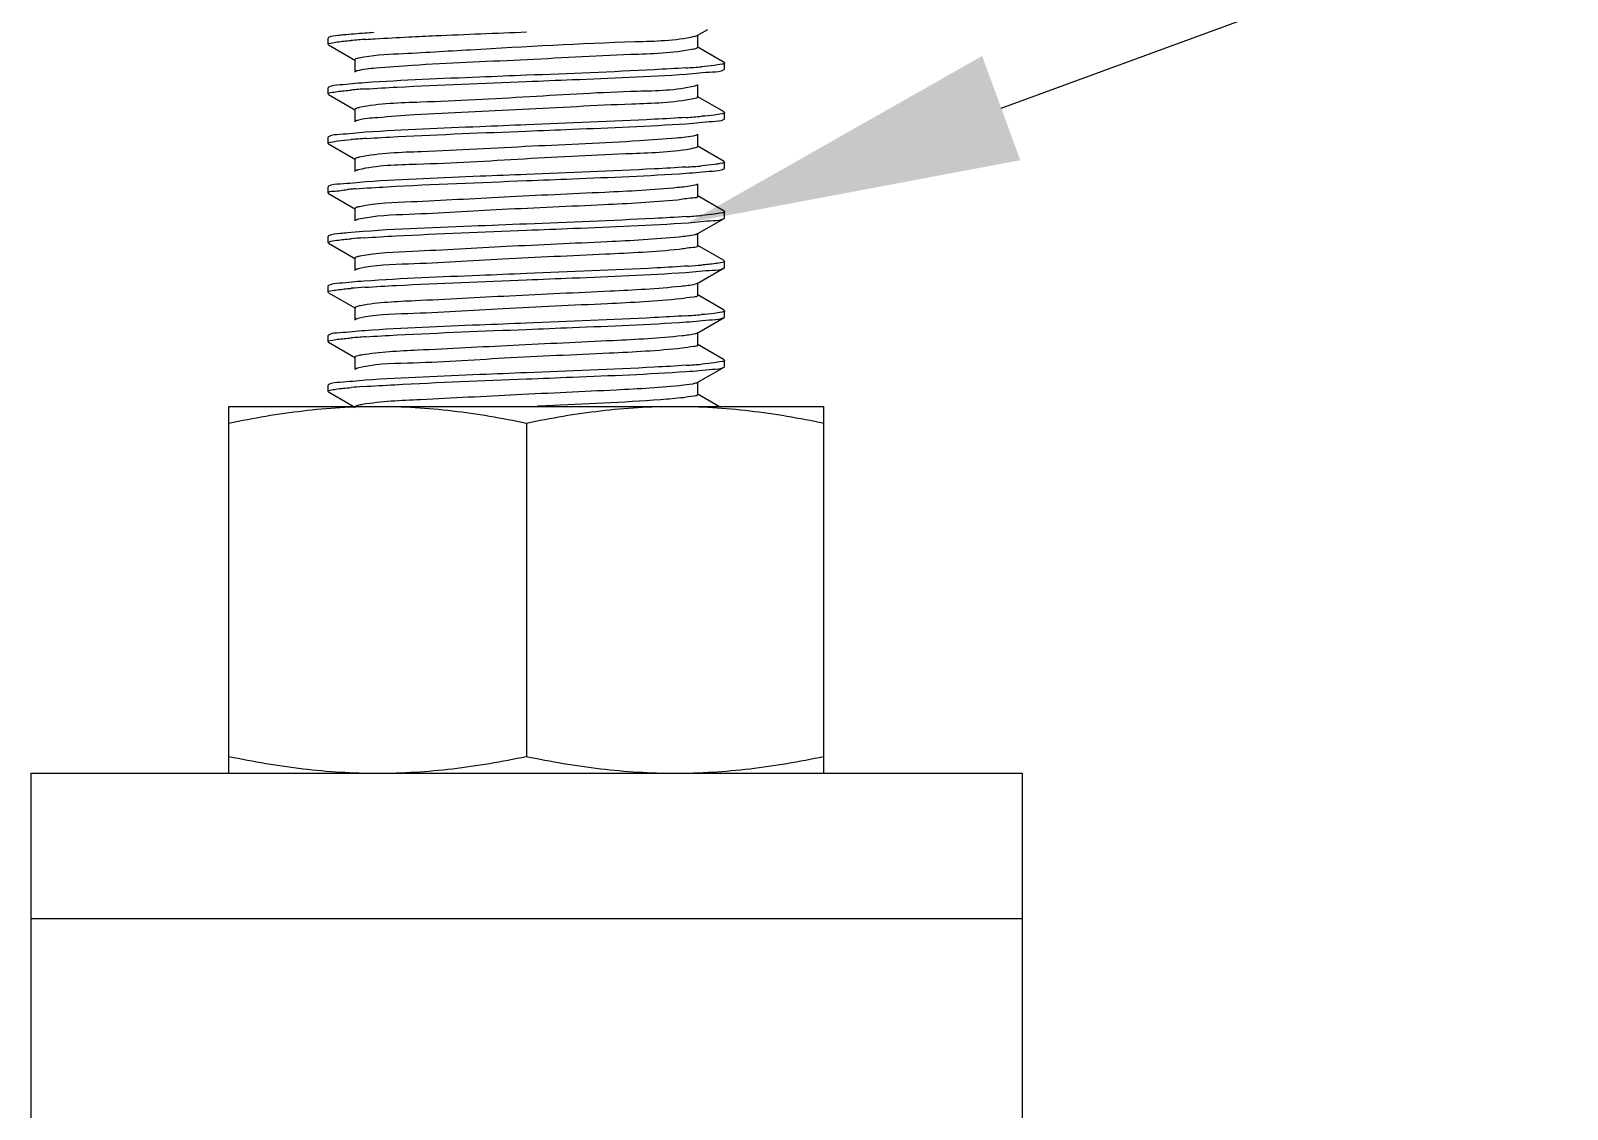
# Model space of a CAD drawing. Extents: x -409572 to -157272, y 600795 to 878326.
# Drawn here: x -388424.3 to -387962.9, y 819540.1 to 819863.9 of the extents above; entities that cross this region are included whole.
import ezdxf

# ---------------------------------------------------------------- set-up
doc = ezdxf.new("R2010")
doc.units = 0
doc.header["$LTSCALE"] = 1000
doc.header["$MEASUREMENT"] = 0
doc.layers.get('0').update_dxf_attribs({"linetype": 'CONTINUOUS'})

msp = doc.modelspace()

# ---------------------------------------------------------------- linework, layer by layer
at = {"linetype": 'CONTINUOUS'}
for p, q in [((-388334.88, 819861.8), (-388335.02, 819861.64)), ((-388335.02, 819859.78), (-388335.02, 819861.64)), ((-388224.18, 819862.38), (-388221.02, 819864.21)), ((-388224.02, 819858.85), (-388224.02, 819862.57)), ((-388334.88, 819859.61), (-388335.02, 819859.78)), ((-388334.88, 819859.61), (-388326.81, 819854.94)), ((-388216.1, 819854.36), (-388224.18, 819859.03)), ((-388326.97, 819855.12), (-388326.97, 819851.4)), ((-388216.1, 819854.36), (-388215.96, 819854.19)), ((-388216.1, 819852.17), (-388215.96, 819852.33)), ((-388215.96, 819852.33), (-388215.96, 819854.19)), ((-388334.88, 819846.92), (-388335.02, 819846.75)), ((-388335.02, 819844.89), (-388335.02, 819846.75)), ((-388224.02, 819843.96), (-388224.02, 819847.68)), ((-388334.88, 819844.73), (-388335.02, 819844.89)), ((-388334.88, 819844.73), (-388326.81, 819840.05)), ((-388224.88, 819843.53), (-388225.3, 819843.43)), ((-388216.1, 819839.47), (-388224.18, 819844.15)), ((-388326.97, 819840.24), (-388326.97, 819836.52)), ((-388216.1, 819839.47), (-388215.96, 819839.31)), ((-388216.1, 819837.29), (-388215.96, 819837.45)), ((-388215.96, 819837.45), (-388215.96, 819839.31)), ((-388224.02, 819829.08), (-388224.02, 819832.8)), ((-388334.88, 819832.03), (-388335.02, 819831.87)), ((-388335.02, 819830.01), (-388335.02, 819831.87)), ((-388334.88, 819829.85), (-388335.02, 819830.01)), ((-388334.88, 819829.85), (-388326.81, 819825.17)), ((-388224.7, 819828.69), (-388225.27, 819828.56)), ((-388216.1, 819824.59), (-388224.18, 819829.27)), ((-388326.97, 819825.36), (-388326.97, 819821.64)), ((-388216.1, 819824.59), (-388215.96, 819824.43)), ((-388215.96, 819822.57), (-388215.96, 819824.43)), ((-388216.1, 819822.41), (-388215.96, 819822.57)), ((-388334.88, 819817.15), (-388335.02, 819816.99)), ((-388335.02, 819815.13), (-388335.02, 819816.99)), ((-388334.88, 819814.96), (-388335.02, 819815.13)), ((-388334.88, 819814.96), (-388326.81, 819810.29)), ((-388216.1, 819809.71), (-388224.18, 819814.38)), ((-388224.02, 819814.2), (-388224.02, 819817.92)), ((-388326.97, 819810.48), (-388326.97, 819806.76)), ((-388216.1, 819809.71), (-388215.96, 819809.55)), ((-388215.96, 819807.69), (-388215.96, 819809.55)), ((-388224.18, 819802.85), (-388216.1, 819807.52)), ((-388216.1, 819807.52), (-388215.96, 819807.69)), ((-388334.88, 819802.27), (-388335.02, 819802.11)), ((-388335.02, 819800.24), (-388335.02, 819802.1)), ((-388334.88, 819800.08), (-388335.02, 819800.24)), ((-388334.88, 819800.08), (-388326.81, 819795.4)), ((-388224.02, 819799.31), (-388224.02, 819803.03)), ((-388326.97, 819795.59), (-388326.97, 819791.87)), ((-388216.1, 819794.83), (-388224.18, 819799.5)), ((-388224.18, 819787.96), (-388216.1, 819792.64)), ((-388216.1, 819794.83), (-388215.96, 819794.66)), ((-388216.1, 819792.64), (-388215.96, 819792.8)), ((-388215.96, 819792.8), (-388215.96, 819794.66)), ((-388334.88, 819787.38), (-388335.02, 819787.22)), ((-388335.02, 819785.36), (-388335.02, 819787.22)), ((-388224.02, 819784.43), (-388224.02, 819788.15)), ((-388334.88, 819785.2), (-388335.02, 819785.36)), ((-388334.88, 819785.2), (-388326.81, 819780.52)), ((-388216.1, 819779.94), (-388224.18, 819784.62)), ((-388326.97, 819780.71), (-388326.97, 819776.99)), ((-388224.18, 819773.08), (-388216.1, 819777.76)), ((-388216.1, 819779.94), (-388215.96, 819779.78)), ((-388216.1, 819777.76), (-388215.96, 819777.92)), ((-388215.96, 819777.92), (-388215.96, 819779.78)), ((-388334.88, 819772.5), (-388335.02, 819772.34)), ((-388335.02, 819770.48), (-388335.02, 819772.34)), ((-388224.02, 819769.55), (-388224.02, 819773.27)), ((-388334.88, 819770.31), (-388335.02, 819770.48)), ((-388334.88, 819770.31), (-388326.81, 819765.64)), ((-388216.1, 819765.06), (-388224.18, 819769.74)), ((-388326.97, 819765.83), (-388326.97, 819762.11)), ((-388216.1, 819765.06), (-388215.96, 819764.9)), ((-388216.1, 819762.87), (-388215.96, 819763.04)), ((-388215.96, 819763.04), (-388215.96, 819764.9)), ((-388224.18, 819758.2), (-388216.1, 819762.87)), ((-388224.02, 819754.66), (-388224.02, 819758.39)), ((-388334.88, 819757.62), (-388335.02, 819757.45)), ((-388335.02, 819755.59), (-388335.02, 819757.46)), ((-388334.94, 819755.47), (-388335.02, 819755.6)), ((-388334.88, 819755.43), (-388334.94, 819755.47)), ((-388334.88, 819755.43), (-388326.81, 819750.76)), ((-388217.46, 819750.96), (-388224.18, 819754.85)), ((-388364.79, 819751.09), (-388186.19, 819751.09)), ((-388364.79, 819640.96), (-388364.79, 819751.09)), ((-388269.52, 819751.22), (-388272.19, 819751.1)), ((-388186.19, 819640.96), (-388186.19, 819751.09)), ((-388275.49, 819746.07), (-388275.49, 819645.99)), ((-388424.32, 819640.96), (-388126.66, 819640.96)), ((-388424.32, 819640.96), (-388424.32, 818204.76)), ((-388126.66, 819640.96), (-388126.66, 818204.76)), ((-388424.32, 819597.37), (-388126.66, 819597.37))]:
    msp.add_line(p, q, dxfattribs=at)
msp.add_lwpolyline([(-388132.92, 819840.63), (-387551.51, 820053.61)])
for centre, radius, start, end in [((-388306.64, 819605.47), 256.35, 93.8255, 94.8061), ((-388227.71, 819869.95), 11.88, 281.4976, 282.7913), ((-388244.88, 820115.4), 263.28, 273.7687, 274.7934), ((-388306.69, 819591.19), 255.76, 93.8313, 94.8079), ((-388244.79, 820099.37), 262.13, 273.7798, 274.7941), ((-388306.43, 819573), 259.07, 93.8001, 94.8043), ((-388244.78, 820084.35), 261.99, 273.7814, 274.7938), ((-388314.24, 819653.3), 163.57, 94.6795, 95.2422), ((-388310.26, 819605.41), 211.63, 94.4921, 94.6937), ((-388244.83, 820070.07), 262.59, 273.7757, 274.7933), ((-388307.31, 819554.37), 247.9, 93.9107, 94.8136), ((-388243.8, 820042.14), 249.51, 273.9022, 274.8051), ((-388306.99, 819535.49), 251.92, 93.8693, 94.8111), ((-388244.89, 820041.05), 263.34, 273.7681, 274.7934), ((-388306.7, 819516.89), 255.64, 93.8324, 94.808), ((-388244.79, 820024.97), 262.14, 273.7796, 274.7941), ((-388307.88, 819516.78), 240.81, 93.9707, 94.8291)]:
    msp.add_arc(centre, radius, start, end, dxfattribs=at)
for points, knots in [([(-388335.02, 819859.78), (-388335.02, 819860.03), (-388333.67, 819860.22), (-388332.97, 819860.41), (-388332.29, 819860.5)], [0, 0, 0, 0, 0.27238, 1, 1, 1, 1]), ([(-388330.38, 819862.58), (-388330.95, 819862.52), (-388332.44, 819862.3), (-388334.06, 819862.28), (-388334.88, 819861.8)], [0, 0, 0, 0, 0.375527, 1, 1, 1, 1]), ([(-388321.31, 819863.28), (-388322.2, 819863.22), (-388325.23, 819863.02), (-388328.25, 819862.8), (-388330.38, 819862.58)], [0, 0, 0, 0, 0.294617, 1, 1, 1, 1]), ([(-388225.08, 819862.08), (-388230.86, 819860.77), (-388253.47, 819860.33), (-388282.98, 819858.6), (-388310.59, 819856.99), (-388321.83, 819856.46), (-388325.72, 819855.65)], [0, 0, 0, 0, 0.176504, 0.667042, 0.88168, 1, 1, 1, 1]), ([(-388323.75, 819861.26), (-388322.8, 819861.32), (-388318.47, 819861.6), (-388314.15, 819861.83), (-388310.78, 819861.99)], [0, 0, 0, 0, 0.219992, 1, 1, 1, 1]), ([(-388310.78, 819861.99), (-388308.1, 819862.13), (-388296.35, 819862.67), (-388284.58, 819863.13), (-388275.49, 819863.5)], [0, 0, 0, 0, 0.227178, 1, 1, 1, 1]), ([(-388224.18, 819862.38), (-388224.29, 819862.31), (-388224.59, 819862.2), (-388224.89, 819862.13), (-388225.08, 819862.08)], [0, 0, 0, 0, 0.401788, 1, 1, 1, 1]), ([(-388325.72, 819855.65), (-388326.04, 819855.58), (-388326.41, 819855.5), (-388326.97, 819855.26), (-388326.97, 819855.12)], [0, 0, 0, 0, 0.704888, 1, 1, 1, 1]), ([(-388225.34, 819858.31), (-388231.52, 819857.05), (-388249.01, 819856.66), (-388277.04, 819854.9), (-388302.63, 819854.02), (-388318.89, 819852.7), (-388324.52, 819852.32), (-388326.36, 819851.77)], [0, 0, 0, 0, 0.186906, 0.5149, 0.834439, 0.943372, 1, 1, 1, 1]), ([(-388224.02, 819858.85), (-388224.02, 819858.73), (-388224.48, 819858.5), (-388224.81, 819858.42), (-388225.08, 819858.36)], [0, 0, 0, 0, 0.301708, 1, 1, 1, 1]), ([(-388326.36, 819851.77), (-388326.44, 819851.74), (-388326.6, 819851.69), (-388326.74, 819851.63), (-388326.81, 819851.59)], [0, 0, 0, 0, 0.569178, 1, 1, 1, 1]), ([(-388227.58, 819852.69), (-388230.74, 819852.48), (-388246.7, 819851.59), (-388262.68, 819850.98), (-388275.49, 819850.47)], [0, 0, 0, 0, 0.198238, 1, 1, 1, 1]), ([(-388275.49, 819848.61), (-388270.89, 819848.8), (-388254.89, 819849.45), (-388238.89, 819850.07), (-388227.51, 819850.83)], [0, 0, 0, 0, 0.287875, 1, 1, 1, 1]), ([(-388227.51, 819850.83), (-388224.87, 819851.01), (-388221.17, 819851.53), (-388217.13, 819851.58), (-388216.1, 819852.17)], [0, 0, 0, 0, 0.690891, 1, 1, 1, 1]), ([(-388215.96, 819854.19), (-388215.96, 819853.9), (-388217.51, 819853.74), (-388218.29, 819853.52), (-388219.06, 819853.43)], [0, 0, 0, 0, 0.270407, 1, 1, 1, 1]), ([(-388323.99, 819848.22), (-388326.51, 819848.05), (-388330.04, 819847.55), (-388333.9, 819847.48), (-388334.88, 819846.92)], [0, 0, 0, 0, 0.690101, 1, 1, 1, 1]), ([(-388224.88, 819847.25), (-388230.5, 819845.83), (-388247.27, 819845.71), (-388274.63, 819843.95), (-388302.44, 819842.43), (-388319.65, 819842.03), (-388325.7, 819840.77)], [0, 0, 0, 0, 0.172112, 0.49211, 0.816561, 1, 1, 1, 1]), ([(-388275.49, 819850.47), (-388280.17, 819850.29), (-388296.34, 819849.63), (-388312.51, 819849.01), (-388323.99, 819848.22)], [0, 0, 0, 0, 0.289182, 1, 1, 1, 1]), ([(-388323.78, 819846.37), (-388320.61, 819846.59), (-388304.52, 819847.49), (-388288.42, 819848.1), (-388275.49, 819848.61)], [0, 0, 0, 0, 0.196967, 1, 1, 1, 1]), ([(-388224.18, 819847.49), (-388224.27, 819847.44), (-388224.5, 819847.35), (-388224.74, 819847.28), (-388224.88, 819847.25)], [0, 0, 0, 0, 0.412535, 1, 1, 1, 1]), ([(-388335.02, 819844.89), (-388335.02, 819845.16), (-388333.62, 819845.34), (-388332.91, 819845.53), (-388332.2, 819845.63)], [0, 0, 0, 0, 0.271848, 1, 1, 1, 1]), ([(-388225.3, 819843.43), (-388231.38, 819842.17), (-388248.69, 819841.8), (-388276.53, 819840.05), (-388302.05, 819839.14), (-388318.48, 819837.87), (-388324.25, 819837.45), (-388326.19, 819836.93)], [0, 0, 0, 0, 0.184419, 0.509926, 0.829804, 0.940533, 1, 1, 1, 1]), ([(-388224.02, 819843.96), (-388224.02, 819843.86), (-388224.38, 819843.65), (-388224.66, 819843.58), (-388224.88, 819843.53)], [0, 0, 0, 0, 0.309908, 1, 1, 1, 1]), ([(-388325.7, 819840.77), (-388326.02, 819840.7), (-388326.4, 819840.61), (-388326.97, 819840.38), (-388326.97, 819840.24)], [0, 0, 0, 0, 0.705209, 1, 1, 1, 1]), ([(-388326.19, 819836.93), (-388326.31, 819836.9), (-388326.52, 819836.84), (-388326.73, 819836.76), (-388326.8, 819836.71)], [0, 0, 0, 0, 0.582256, 1, 1, 1, 1]), ([(-388227.51, 819837.81), (-388230.67, 819837.6), (-388246.66, 819836.71), (-388262.66, 819836.1), (-388275.49, 819835.59)], [0, 0, 0, 0, 0.198015, 1, 1, 1, 1]), ([(-388227.5, 819835.95), (-388224.86, 819836.13), (-388221.16, 819836.64), (-388217.13, 819836.7), (-388216.1, 819837.29)], [0, 0, 0, 0, 0.690866, 1, 1, 1, 1]), ([(-388215.96, 819839.31), (-388215.96, 819839.02), (-388217.5, 819838.86), (-388218.27, 819838.64), (-388219.04, 819838.55)], [0, 0, 0, 0, 0.270549, 1, 1, 1, 1]), ([(-388323.78, 819833.35), (-388326.35, 819833.18), (-388329.95, 819832.67), (-388333.88, 819832.61), (-388334.88, 819832.03)], [0, 0, 0, 0, 0.690433, 1, 1, 1, 1]), ([(-388224.7, 819832.41), (-388226.58, 819831.88), (-388232.27, 819831.48), (-388248.61, 819830.18), (-388274.17, 819829.29), (-388302.12, 819827.54), (-388319.53, 819827.15), (-388325.66, 819825.89)], [0, 0, 0, 0, 0.057877, 0.167606, 0.487311, 0.814214, 1, 1, 1, 1]), ([(-388275.49, 819835.59), (-388280.14, 819835.41), (-388296.24, 819834.75), (-388312.34, 819834.13), (-388323.78, 819833.35)], [0, 0, 0, 0, 0.288643, 1, 1, 1, 1]), ([(-388323.6, 819831.5), (-388320.43, 819831.72), (-388304.41, 819832.61), (-388288.36, 819833.22), (-388275.49, 819833.73)], [0, 0, 0, 0, 0.197595, 1, 1, 1, 1]), ([(-388275.49, 819833.73), (-388270.89, 819833.91), (-388254.89, 819834.56), (-388238.88, 819835.19), (-388227.5, 819835.95)], [0, 0, 0, 0, 0.287899, 1, 1, 1, 1]), ([(-388224.18, 819832.61), (-388224.25, 819832.57), (-388224.42, 819832.5), (-388224.6, 819832.44), (-388224.7, 819832.41)], [0, 0, 0, 0, 0.424841, 1, 1, 1, 1]), ([(-388335.02, 819830.01), (-388335.02, 819830.28), (-388333.57, 819830.46), (-388332.84, 819830.66), (-388332.11, 819830.75)], [0, 0, 0, 0, 0.2714, 1, 1, 1, 1]), ([(-388225.27, 819828.56), (-388231.27, 819827.3), (-388248.39, 819826.9), (-388276.08, 819825.37), (-388303.47, 819823.68), (-388320.28, 819823.46), (-388326, 819822.1)], [0, 0, 0, 0, 0.18225, 0.50532, 0.825389, 1, 1, 1, 1]), ([(-388224.02, 819829.08), (-388224.02, 819828.99), (-388224.29, 819828.81), (-388224.53, 819828.74), (-388224.7, 819828.69)], [0, 0, 0, 0, 0.32015, 1, 1, 1, 1]), ([(-388325.66, 819825.89), (-388326, 819825.83), (-388326.38, 819825.74), (-388326.97, 819825.5), (-388326.97, 819825.36)], [0, 0, 0, 0, 0.705913, 1, 1, 1, 1]), ([(-388227.5, 819822.93), (-388230.66, 819822.72), (-388246.66, 819821.82), (-388262.66, 819821.22), (-388275.49, 819820.71)], [0, 0, 0, 0, 0.197982, 1, 1, 1, 1]), ([(-388215.96, 819824.43), (-388215.96, 819824.14), (-388217.5, 819823.97), (-388218.27, 819823.76), (-388219.05, 819823.66)], [0, 0, 0, 0, 0.270562, 1, 1, 1, 1]), ([(-388323.6, 819818.48), (-388326.21, 819818.3), (-388329.87, 819817.79), (-388333.87, 819817.74), (-388334.88, 819817.15)], [0, 0, 0, 0, 0.690711, 1, 1, 1, 1]), ([(-388326.84, 819816.38), (-388323.68, 819816.63), (-388306.58, 819817.67), (-388289.45, 819818.29), (-388275.49, 819818.85)], [0, 0, 0, 0, 0.18466, 1, 1, 1, 1]), ([(-388326, 819822.1), (-388326.16, 819822.06), (-388326.44, 819821.99), (-388326.7, 819821.88), (-388326.8, 819821.83)], [0, 0, 0, 0, 0.593653, 1, 1, 1, 1]), ([(-388275.49, 819820.71), (-388280.11, 819820.52), (-388296.15, 819819.87), (-388312.2, 819819.25), (-388323.6, 819818.48)], [0, 0, 0, 0, 0.288182, 1, 1, 1, 1]), ([(-388275.49, 819818.85), (-388270.89, 819819.03), (-388254.9, 819819.68), (-388238.91, 819820.3), (-388227.53, 819821.07)], [0, 0, 0, 0, 0.287815, 1, 1, 1, 1]), ([(-388227.53, 819821.07), (-388224.89, 819821.24), (-388221.18, 819821.76), (-388217.13, 819821.81), (-388216.1, 819822.41)], [0, 0, 0, 0, 0.690907, 1, 1, 1, 1]), ([(-388335.02, 819815.13), (-388335.01, 819815.65), (-388332, 819815.59), (-388330.64, 819816.05), (-388329.18, 819816.18)], [0, 0, 0, 0, 0.263671, 1, 1, 1, 1]), ([(-388230.1, 819816.75), (-388237.37, 819816.04), (-388254.75, 819815.15), (-388281.42, 819814.01), (-388305.92, 819812.54), (-388320.5, 819812.05), (-388325.61, 819811.02)], [0, 0, 0, 0, 0.229049, 0.545233, 0.836568, 1, 1, 1, 1]), ([(-388224.54, 819817.58), (-388224.81, 819817.49), (-388226.65, 819817.08), (-388228.52, 819816.91), (-388230.1, 819816.75)], [0, 0, 0, 0, 0.152403, 1, 1, 1, 1]), ([(-388224.02, 819814.2), (-388224.02, 819813.65), (-388227.16, 819813.65), (-388228.58, 819813.18), (-388230.1, 819813.03)], [0, 0, 0, 0, 0.264973, 1, 1, 1, 1]), ([(-388224.18, 819817.73), (-388224.23, 819817.7), (-388224.35, 819817.64), (-388224.47, 819817.6), (-388224.54, 819817.58)], [0, 0, 0, 0, 0.438999, 1, 1, 1, 1]), ([(-388325.61, 819811.02), (-388325.96, 819810.95), (-388326.36, 819810.86), (-388326.96, 819810.62), (-388326.96, 819810.48)], [0, 0, 0, 0, 0.706519, 1, 1, 1, 1]), ([(-388230.1, 819813.03), (-388237.46, 819812.31), (-388255.04, 819811.41), (-388281.94, 819810.29), (-388306.42, 819808.73), (-388320.92, 819808.36), (-388325.88, 819807.24)], [0, 0, 0, 0, 0.231234, 0.549995, 0.841234, 1, 1, 1, 1]), ([(-388215.96, 819809.55), (-388215.96, 819809.26), (-388217.51, 819809.09), (-388218.28, 819808.88), (-388219.06, 819808.78)], [0, 0, 0, 0, 0.27051, 1, 1, 1, 1]), ([(-388275.49, 819805.82), (-388281, 819805.61), (-388298.9, 819804.85), (-388316.82, 819804.3), (-388329.18, 819803.16)], [0, 0, 0, 0, 0.307364, 1, 1, 1, 1]), ([(-388325.88, 819807.24), (-388326.07, 819807.2), (-388326.38, 819807.12), (-388326.69, 819807.01), (-388326.8, 819806.94)], [0, 0, 0, 0, 0.599327, 1, 1, 1, 1]), ([(-388227.53, 819808.04), (-388230.7, 819807.83), (-388246.68, 819806.94), (-388262.67, 819806.34), (-388275.49, 819805.82)], [0, 0, 0, 0, 0.198096, 1, 1, 1, 1]), ([(-388275.49, 819803.96), (-388270.79, 819804.15), (-388254.56, 819804.81), (-388238.33, 819805.44), (-388226.82, 819806.23)], [0, 0, 0, 0, 0.289675, 1, 1, 1, 1]), ([(-388226.82, 819806.23), (-388224.34, 819806.4), (-388220.86, 819806.89), (-388217.07, 819806.96), (-388216.1, 819807.52)], [0, 0, 0, 0, 0.689778, 1, 1, 1, 1]), ([(-388335.02, 819800.24), (-388335.02, 819800.32), (-388334.07, 819800.9), (-388333.22, 819800.84), (-388332.39, 819800.95)], [0, 0, 0, 0, 0.087797, 1, 1, 1, 1]), ([(-388329.18, 819803.16), (-388329.91, 819803.1), (-388331.79, 819802.83), (-388333.85, 819802.87), (-388334.88, 819802.27)], [0, 0, 0, 0, 0.380478, 1, 1, 1, 1]), ([(-388229.62, 819801.92), (-388236.8, 819801.19), (-388254.12, 819800.3), (-388280.84, 819799.15), (-388305.57, 819797.69), (-388320.35, 819797.18), (-388325.55, 819796.15)], [0, 0, 0, 0, 0.225271, 0.541123, 0.834355, 1, 1, 1, 1]), ([(-388324.22, 819801.69), (-388321.05, 819801.91), (-388304.81, 819802.83), (-388288.57, 819803.44), (-388275.49, 819803.96)], [0, 0, 0, 0, 0.195382, 1, 1, 1, 1]), ([(-388224.18, 819802.85), (-388224.38, 819802.73), (-388226.18, 819802.24), (-388228.01, 819802.08), (-388229.62, 819801.92)], [0, 0, 0, 0, 0.123943, 1, 1, 1, 1]), ([(-388325.55, 819796.15), (-388325.91, 819796.08), (-388326.33, 819795.98), (-388326.97, 819795.74), (-388326.97, 819795.59)], [0, 0, 0, 0, 0.708127, 1, 1, 1, 1]), ([(-388229.62, 819798.2), (-388236.97, 819797.45), (-388254.65, 819796.55), (-388281.79, 819795.43), (-388306.47, 819793.8), (-388321.11, 819793.51), (-388326.02, 819792.33)], [0, 0, 0, 0, 0.229241, 0.549849, 0.842936, 1, 1, 1, 1]), ([(-388224.02, 819799.31), (-388224.02, 819798.8), (-388226.9, 819798.76), (-388228.22, 819798.34), (-388229.62, 819798.2)], [0, 0, 0, 0, 0.265614, 1, 1, 1, 1]), ([(-388326.02, 819792.33), (-388326.18, 819792.29), (-388326.45, 819792.22), (-388326.71, 819792.12), (-388326.8, 819792.06)], [0, 0, 0, 0, 0.591838, 1, 1, 1, 1]), ([(-388275.49, 819790.94), (-388280.2, 819790.75), (-388296.45, 819790.09), (-388312.7, 819789.47), (-388324.22, 819788.67)], [0, 0, 0, 0, 0.289807, 1, 1, 1, 1]), ([(-388226.82, 819793.21), (-388229.99, 819792.99), (-388246.2, 819792.07), (-388262.44, 819791.46), (-388275.49, 819790.94)], [0, 0, 0, 0, 0.195558, 1, 1, 1, 1]), ([(-388275.49, 819789.08), (-388270.9, 819789.26), (-388254.92, 819789.91), (-388238.94, 819790.54), (-388227.58, 819791.3)], [0, 0, 0, 0, 0.2877, 1, 1, 1, 1]), ([(-388227.58, 819791.3), (-388224.92, 819791.48), (-388221.2, 819791.99), (-388217.13, 819792.04), (-388216.1, 819792.64)], [0, 0, 0, 0, 0.691019, 1, 1, 1, 1]), ([(-388215.96, 819794.66), (-388215.96, 819794.4), (-388217.34, 819794.22), (-388218.04, 819794.03), (-388218.74, 819793.94)], [0, 0, 0, 0, 0.272165, 1, 1, 1, 1]), ([(-388335.02, 819785.36), (-388335.02, 819785.62), (-388333.67, 819785.81), (-388332.98, 819785.99), (-388332.29, 819786.08)], [0, 0, 0, 0, 0.272398, 1, 1, 1, 1]), ([(-388324.22, 819788.67), (-388326.69, 819788.5), (-388330.15, 819788.02), (-388333.92, 819787.94), (-388334.88, 819787.38)], [0, 0, 0, 0, 0.689705, 1, 1, 1, 1]), ([(-388229.16, 819787.08), (-388236.19, 819786.34), (-388253.33, 819785.47), (-388279.94, 819784.29), (-388304.9, 819782.87), (-388319.91, 819782.3), (-388325.3, 819781.31)], [0, 0, 0, 0, 0.220169, 0.534105, 0.829282, 1, 1, 1, 1]), ([(-388323.99, 819786.83), (-388320.82, 819787.04), (-388304.66, 819787.96), (-388288.49, 819788.56), (-388275.49, 819789.08)], [0, 0, 0, 0, 0.196205, 1, 1, 1, 1]), ([(-388224.18, 819787.96), (-388224.36, 819787.86), (-388226.01, 819787.39), (-388227.69, 819787.24), (-388229.16, 819787.08)], [0, 0, 0, 0, 0.126191, 1, 1, 1, 1]), ([(-388229.16, 819783.36), (-388236.47, 819782.59), (-388254.25, 819781.69), (-388281.6, 819780.58), (-388306.48, 819778.86), (-388321.25, 819778.67), (-388326.14, 819777.42)], [0, 0, 0, 0, 0.226976, 0.549217, 0.844212, 1, 1, 1, 1]), ([(-388224.02, 819784.43), (-388224.01, 819783.96), (-388226.65, 819783.88), (-388227.88, 819783.5), (-388229.16, 819783.36)], [0, 0, 0, 0, 0.266397, 1, 1, 1, 1]), ([(-388325.3, 819781.31), (-388325.72, 819781.24), (-388326.2, 819781.13), (-388326.97, 819780.88), (-388326.97, 819780.71)], [0, 0, 0, 0, 0.712882, 1, 1, 1, 1]), ([(-388326.14, 819777.42), (-388326.27, 819777.38), (-388326.5, 819777.32), (-388326.72, 819777.23), (-388326.8, 819777.18)], [0, 0, 0, 0, 0.58487, 1, 1, 1, 1]), ([(-388227.58, 819778.27), (-388230.74, 819778.06), (-388246.71, 819777.17), (-388262.68, 819776.57), (-388275.49, 819776.06)], [0, 0, 0, 0, 0.198249, 1, 1, 1, 1]), ([(-388227.51, 819776.42), (-388224.87, 819776.6), (-388221.17, 819777.11), (-388217.13, 819777.16), (-388216.1, 819777.76)], [0, 0, 0, 0, 0.690906, 1, 1, 1, 1]), ([(-388215.96, 819779.78), (-388215.96, 819779.49), (-388217.51, 819779.32), (-388218.29, 819779.11), (-388219.06, 819779.01)], [0, 0, 0, 0, 0.270399, 1, 1, 1, 1]), ([(-388323.99, 819773.8), (-388326.51, 819773.63), (-388330.05, 819773.14), (-388333.9, 819773.07), (-388334.88, 819772.5)], [0, 0, 0, 0, 0.690089, 1, 1, 1, 1]), ([(-388228.72, 819772.25), (-388235.6, 819771.49), (-388252.54, 819770.63), (-388279.03, 819769.43), (-388304.21, 819768.06), (-388319.46, 819767.42), (-388325.03, 819766.48)], [0, 0, 0, 0, 0.215068, 0.527073, 0.824187, 1, 1, 1, 1]), ([(-388275.49, 819776.06), (-388280.17, 819775.87), (-388296.34, 819775.22), (-388312.52, 819774.59), (-388323.99, 819773.8)], [0, 0, 0, 0, 0.289201, 1, 1, 1, 1]), ([(-388323.79, 819771.96), (-388320.62, 819772.17), (-388304.53, 819773.08), (-388288.42, 819773.68), (-388275.49, 819774.2)], [0, 0, 0, 0, 0.196944, 1, 1, 1, 1]), ([(-388275.49, 819774.2), (-388270.89, 819774.38), (-388254.89, 819775.03), (-388238.89, 819775.65), (-388227.51, 819776.42)], [0, 0, 0, 0, 0.287873, 1, 1, 1, 1]), ([(-388224.18, 819773.08), (-388224.35, 819772.98), (-388225.85, 819772.54), (-388227.38, 819772.4), (-388228.72, 819772.25)], [0, 0, 0, 0, 0.128615, 1, 1, 1, 1]), ([(-388335.02, 819770.48), (-388335.02, 819770.74), (-388333.62, 819770.93), (-388332.91, 819771.12), (-388332.2, 819771.21)], [0, 0, 0, 0, 0.271865, 1, 1, 1, 1]), ([(-388228.72, 819768.53), (-388235.99, 819767.73), (-388253.83, 819766.83), (-388281.36, 819765.72), (-388306.44, 819763.93), (-388321.36, 819763.84), (-388326.23, 819762.51)], [0, 0, 0, 0, 0.224472, 0.548168, 0.84513, 1, 1, 1, 1]), ([(-388224.02, 819769.55), (-388224.01, 819769.12), (-388226.42, 819769), (-388227.54, 819768.66), (-388228.72, 819768.53)], [0, 0, 0, 0, 0.267341, 1, 1, 1, 1]), ([(-388325.03, 819766.48), (-388325.52, 819766.4), (-388326.06, 819766.27), (-388326.97, 819766.02), (-388326.97, 819765.83)], [0, 0, 0, 0, 0.716853, 1, 1, 1, 1]), ([(-388227.51, 819763.4), (-388230.68, 819763.18), (-388246.66, 819762.29), (-388262.66, 819761.69), (-388275.49, 819761.18)], [0, 0, 0, 0, 0.198019, 1, 1, 1, 1]), ([(-388215.96, 819764.9), (-388215.96, 819764.61), (-388217.5, 819764.44), (-388218.27, 819764.23), (-388219.04, 819764.13)], [0, 0, 0, 0, 0.270547, 1, 1, 1, 1]), ([(-388323.79, 819758.93), (-388326.35, 819758.76), (-388329.96, 819758.26), (-388333.88, 819758.19), (-388334.88, 819757.62)], [0, 0, 0, 0, 0.690423, 1, 1, 1, 1]), ([(-388326.23, 819762.51), (-388326.34, 819762.48), (-388326.54, 819762.42), (-388326.73, 819762.34), (-388326.8, 819762.29)], [0, 0, 0, 0, 0.578532, 1, 1, 1, 1]), ([(-388324.55, 819757.02), (-388321.38, 819757.24), (-388305.04, 819758.18), (-388288.67, 819758.79), (-388275.49, 819759.32)], [0, 0, 0, 0, 0.194182, 1, 1, 1, 1]), ([(-388275.49, 819761.18), (-388280.14, 819760.99), (-388296.24, 819760.34), (-388312.35, 819759.71), (-388323.79, 819758.93)], [0, 0, 0, 0, 0.28866, 1, 1, 1, 1]), ([(-388275.49, 819759.32), (-388270.89, 819759.5), (-388254.88, 819760.15), (-388238.88, 819760.77), (-388227.5, 819761.54)], [0, 0, 0, 0, 0.2879, 1, 1, 1, 1]), ([(-388227.5, 819761.54), (-388224.86, 819761.71), (-388221.16, 819762.23), (-388217.13, 819762.28), (-388216.1, 819762.87)], [0, 0, 0, 0, 0.690878, 1, 1, 1, 1]), ([(-388335.02, 819755.6), (-388335.02, 819755.82), (-388333.91, 819756.02), (-388333.31, 819756.17), (-388332.74, 819756.25)], [0, 0, 0, 0, 0.276774, 1, 1, 1, 1]), ([(-388228.3, 819757.41), (-388235.02, 819756.64), (-388251.76, 819755.8), (-388278.11, 819754.58), (-388303.5, 819753.23), (-388318.99, 819752.55), (-388324.74, 819751.64)], [0, 0, 0, 0, 0.209983, 0.520062, 0.819106, 1, 1, 1, 1]), ([(-388224.18, 819758.2), (-388224.34, 819758.1), (-388225.69, 819757.69), (-388227.09, 819757.55), (-388228.3, 819757.41)], [0, 0, 0, 0, 0.131217, 1, 1, 1, 1]), ([(-388224.02, 819754.66), (-388224.01, 819754.27), (-388226.19, 819754.12), (-388227.23, 819753.82), (-388228.3, 819753.69)], [0, 0, 0, 0, 0.268465, 1, 1, 1, 1]), ([(-388364.79, 819746.07), (-388357.44, 819747.61), (-388342.64, 819750.15), (-388327.63, 819751.09), (-388320.14, 819751.09)], [0, 0, 0, 0, 0.500766, 1, 1, 1, 1]), ([(-388324.74, 819751.64), (-388325.21, 819751.57), (-388325.92, 819751.43), (-388326.65, 819751.24), (-388326.86, 819751.09)], [0, 0, 0, 0, 0.648621, 1, 1, 1, 1]), ([(-388320.14, 819751.09), (-388312.65, 819751.09), (-388297.64, 819750.15), (-388282.84, 819747.61), (-388275.49, 819746.07)], [0, 0, 0, 0, 0.499234, 1, 1, 1, 1]), ([(-388275.49, 819746.07), (-388268.14, 819747.61), (-388253.34, 819750.15), (-388238.33, 819751.09), (-388230.84, 819751.09)], [0, 0, 0, 0, 0.500766, 1, 1, 1, 1]), ([(-388228.3, 819753.69), (-388230.59, 819753.43), (-388244.32, 819752.33), (-388258.08, 819751.75), (-388269.52, 819751.22)], [0, 0, 0, 0, 0.167768, 1, 1, 1, 1]), ([(-388230.84, 819751.09), (-388223.36, 819751.09), (-388208.35, 819750.15), (-388193.54, 819747.61), (-388186.19, 819746.07)], [0, 0, 0, 0, 0.499234, 1, 1, 1, 1]), ([(-388364.79, 819645.99), (-388357.44, 819644.44), (-388342.64, 819641.9), (-388327.63, 819640.96), (-388320.14, 819640.96)], [0, 0, 0, 0, 0.500766, 1, 1, 1, 1]), ([(-388320.14, 819640.96), (-388312.65, 819640.96), (-388297.64, 819641.9), (-388282.84, 819644.44), (-388275.49, 819645.99)], [0, 0, 0, 0, 0.499234, 1, 1, 1, 1]), ([(-388275.49, 819645.99), (-388268.14, 819644.44), (-388253.34, 819641.9), (-388238.33, 819640.96), (-388230.84, 819640.96)], [0, 0, 0, 0, 0.500766, 1, 1, 1, 1]), ([(-388230.84, 819640.96), (-388223.36, 819640.96), (-388208.35, 819641.9), (-388193.54, 819644.44), (-388186.19, 819645.99)], [0, 0, 0, 0, 0.499234, 1, 1, 1, 1])]:
    msp.add_open_spline(points, degree=3, knots=knots, dxfattribs=at)
for points in [[(-388332.29, 819860.5), (-388330.9, 819860.68), (-388329.51, 819860.81), (-388328.12, 819860.93)], [(-388219.06, 819853.43), (-388220.33, 819853.27), (-388221.61, 819853.15), (-388222.88, 819853.04)], [(-388332.2, 819845.63), (-388330.84, 819845.8), (-388329.49, 819845.93), (-388328.13, 819846.04)], [(-388219.04, 819838.55), (-388220.32, 819838.39), (-388221.6, 819838.27), (-388222.88, 819838.16)], [(-388332.11, 819830.75), (-388330.79, 819830.92), (-388329.46, 819831.05), (-388328.13, 819831.16)], [(-388219.05, 819823.66), (-388220.32, 819823.5), (-388221.6, 819823.38), (-388222.89, 819823.27)], [(-388219.06, 819808.78), (-388220.33, 819808.62), (-388221.61, 819808.5), (-388222.88, 819808.39)], [(-388332.39, 819800.95), (-388330.97, 819801.14), (-388329.54, 819801.27), (-388328.11, 819801.4)], [(-388218.74, 819793.94), (-388220.12, 819793.75), (-388221.51, 819793.63), (-388222.9, 819793.51)], [(-388332.29, 819786.08), (-388330.91, 819786.27), (-388329.51, 819786.39), (-388328.12, 819786.51)], [(-388219.06, 819779.01), (-388220.33, 819778.85), (-388221.61, 819778.73), (-388222.88, 819778.63)], [(-388332.2, 819771.21), (-388330.85, 819771.39), (-388329.49, 819771.51), (-388328.13, 819771.63)], [(-388219.04, 819764.13), (-388220.32, 819763.97), (-388221.6, 819763.85), (-388222.88, 819763.74)], [(-388332.74, 819756.25), (-388331.22, 819756.47), (-388329.68, 819756.61), (-388328.15, 819756.74)]]:
    msp.add_open_spline(points, degree=3, dxfattribs=at)
msp.add_solid([(-388127.19, 819824.98), (-388226.82, 819806.23), (-388138.65, 819856.28)])

doc.saveas('drawing.dxf')
